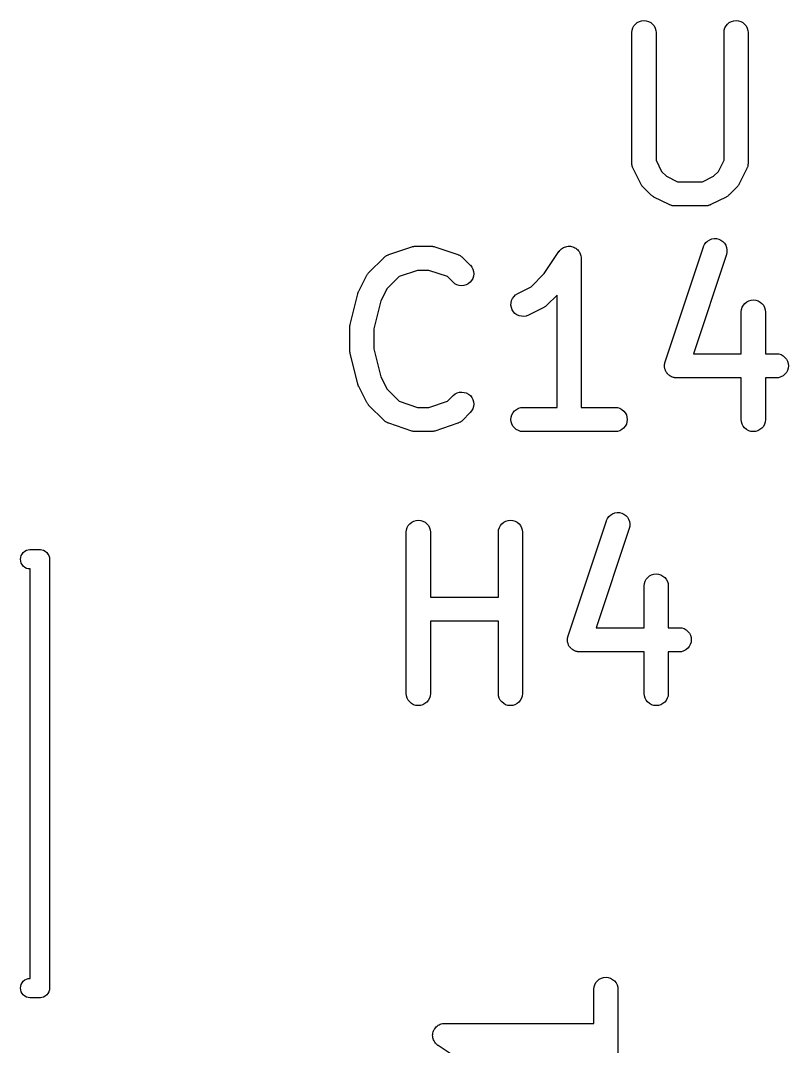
# Model space of a CAD drawing. Extents: x 116.8 to 159.2, y -137.5 to -92.6.
# Drawn here: x 143.82 to 148.59, y -130.89 to -124.53 of the extents above; entities that cross this region are included whole.
import ezdxf

# ---------------------------------------------------------------- set-up
doc = ezdxf.new("R2010")
doc.units = 0
doc.layers.add('BLACK', color=7, linetype='CONTINUOUS')

msp = doc.modelspace()

# ---------------------------------------------------------------- linework, layer by layer
at = {"layer": 'BLACK', "linetype": 'CONTINUOUS'}
for p, q in [((147.619, -124.573), (147.626, -124.56)), ((147.626, -124.56), (147.636, -124.549)), ((147.636, -124.549), (147.647, -124.54)), ((147.647, -124.54), (147.66, -124.533)), ((147.66, -124.533), (147.674, -124.529)), ((147.674, -124.529), (147.689, -124.527)), ((147.689, -124.527), (147.703, -124.529)), ((147.703, -124.529), (147.717, -124.533)), ((147.717, -124.533), (147.73, -124.54)), ((147.73, -124.54), (147.741, -124.55)), ((147.741, -124.55), (147.751, -124.561)), ((147.751, -124.561), (147.757, -124.574)), ((148.191, -124.573), (148.198, -124.56)), ((148.198, -124.56), (148.207, -124.549)), ((148.207, -124.549), (148.218, -124.54)), ((148.218, -124.54), (148.231, -124.533)), ((148.231, -124.533), (148.245, -124.529)), ((148.245, -124.529), (148.26, -124.527)), ((148.26, -124.527), (148.275, -124.529)), ((148.275, -124.529), (148.289, -124.533)), ((148.289, -124.533), (148.301, -124.54)), ((148.301, -124.54), (148.313, -124.55)), ((148.313, -124.55), (148.322, -124.561)), ((148.322, -124.561), (148.329, -124.574)), ((147.613, -124.601), (147.615, -124.587)), ((147.613, -124.602), (147.613, -124.601)), ((147.613, -125.412), (147.613, -124.602)), ((147.615, -124.587), (147.619, -124.573)), ((147.757, -124.574), (147.762, -124.588)), ((147.762, -124.588), (147.763, -124.602)), ((147.763, -124.602), (147.763, -125.394)), ((148.185, -124.601), (148.186, -124.587)), ((148.185, -124.602), (148.185, -124.601)), ((148.185, -125.394), (148.185, -124.602)), ((148.186, -124.587), (148.191, -124.573)), ((148.329, -124.574), (148.333, -124.588)), ((148.333, -124.588), (148.335, -124.602)), ((148.335, -124.602), (148.335, -125.412)), ((147.763, -125.394), (147.797, -125.463)), ((148.15, -125.463), (148.185, -125.394)), ((147.613, -125.414), (147.613, -125.412)), ((147.613, -125.416), (147.613, -125.414)), ((147.614, -125.421), (147.613, -125.416)), ((147.615, -125.426), (147.614, -125.421)), ((147.615, -125.429), (147.615, -125.426)), ((147.616, -125.431), (147.615, -125.429)), ((147.617, -125.436), (147.616, -125.431)), ((147.619, -125.44), (147.617, -125.436)), ((147.62, -125.442), (147.619, -125.44)), ((147.621, -125.445), (147.62, -125.442)), ((147.669, -125.541), (147.621, -125.445)), ((147.621, -125.445), (147.621, -125.445)), ((147.797, -125.463), (147.828, -125.493)), ((148.12, -125.493), (148.15, -125.463)), ((148.327, -125.445), (148.279, -125.541)), ((148.328, -125.441), (148.327, -125.443)), ((148.327, -125.443), (148.327, -125.445)), ((148.33, -125.437), (148.328, -125.441)), ((148.332, -125.432), (148.33, -125.437)), ((148.333, -125.427), (148.332, -125.43)), ((148.332, -125.43), (148.332, -125.432)), ((148.334, -125.417), (148.333, -125.422)), ((148.333, -125.422), (148.333, -125.427)), ((148.335, -125.413), (148.334, -125.415)), ((148.334, -125.415), (148.334, -125.417)), ((148.335, -125.412), (148.335, -125.413)), ((147.828, -125.493), (147.896, -125.527)), ((147.896, -125.527), (148.051, -125.527)), ((148.051, -125.527), (148.12, -125.493)), ((147.671, -125.544), (147.669, -125.541)), ((147.673, -125.548), (147.671, -125.544)), ((147.675, -125.55), (147.673, -125.548)), ((147.676, -125.553), (147.675, -125.55)), ((147.679, -125.556), (147.676, -125.553)), ((147.682, -125.559), (147.679, -125.556)), ((147.683, -125.56), (147.682, -125.559)), ((147.73, -125.608), (147.683, -125.56)), ((148.265, -125.56), (148.217, -125.608)), ((148.268, -125.557), (148.265, -125.56)), ((148.271, -125.554), (148.268, -125.557)), ((148.272, -125.551), (148.271, -125.554)), ((148.274, -125.549), (148.272, -125.551)), ((148.276, -125.545), (148.274, -125.549)), ((148.279, -125.542), (148.276, -125.545)), ((148.279, -125.541), (148.279, -125.542)), ((147.734, -125.61), (147.73, -125.608)), ((147.737, -125.613), (147.734, -125.61)), ((147.739, -125.615), (147.737, -125.613)), ((147.742, -125.617), (147.739, -125.615)), ((147.745, -125.619), (147.742, -125.617)), ((147.749, -125.621), (147.745, -125.619)), ((147.75, -125.622), (147.749, -125.621)), ((147.845, -125.669), (147.75, -125.622)), ((148.198, -125.622), (148.103, -125.669)), ((148.201, -125.62), (148.198, -125.622)), ((148.205, -125.618), (148.201, -125.62)), ((148.208, -125.616), (148.205, -125.618)), ((148.21, -125.614), (148.208, -125.616)), ((148.213, -125.611), (148.21, -125.614)), ((148.217, -125.609), (148.213, -125.611)), ((148.217, -125.608), (148.217, -125.609)), ((147.847, -125.67), (147.845, -125.669)), ((147.849, -125.671), (147.847, -125.67)), ((147.854, -125.673), (147.849, -125.671)), ((147.859, -125.675), (147.854, -125.673)), ((147.861, -125.675), (147.859, -125.675)), ((147.863, -125.676), (147.861, -125.675)), ((147.868, -125.676), (147.863, -125.676)), ((147.873, -125.677), (147.868, -125.676)), ((147.875, -125.677), (147.873, -125.677)), ((147.878, -125.677), (147.875, -125.677)), ((147.879, -125.677), (147.878, -125.677)), ((148.069, -125.677), (147.879, -125.677)), ((148.071, -125.677), (148.069, -125.677)), ((148.073, -125.677), (148.071, -125.677)), ((148.079, -125.676), (148.073, -125.677)), ((148.084, -125.676), (148.079, -125.676)), ((148.086, -125.675), (148.084, -125.676)), ((148.088, -125.675), (148.086, -125.675)), ((148.093, -125.673), (148.088, -125.675)), ((148.098, -125.672), (148.093, -125.673)), ((148.1, -125.671), (148.098, -125.672)), ((148.102, -125.67), (148.1, -125.671)), ((148.103, -125.669), (148.102, -125.67)), ((148.064, -125.917), (148.073, -125.905)), ((148.073, -125.905), (148.083, -125.895)), ((148.083, -125.895), (148.096, -125.887)), ((148.096, -125.887), (148.109, -125.882)), ((148.109, -125.882), (148.124, -125.88)), ((148.124, -125.88), (148.139, -125.88)), ((148.139, -125.88), (148.153, -125.884)), ((148.153, -125.884), (148.166, -125.89)), ((148.166, -125.89), (148.178, -125.898)), ((148.178, -125.898), (148.188, -125.909)), ((148.188, -125.909), (148.196, -125.921)), ((146.105, -125.979), (146.248, -125.931)), ((146.248, -125.931), (146.249, -125.931)), ((146.249, -125.931), (146.253, -125.93)), ((146.253, -125.93), (146.257, -125.929)), ((146.257, -125.929), (146.26, -125.929)), ((146.26, -125.929), (146.263, -125.928)), ((146.263, -125.928), (146.267, -125.928)), ((146.267, -125.928), (146.271, -125.927)), ((146.271, -125.927), (146.367, -125.927)), ((146.367, -125.927), (146.368, -125.927)), ((146.368, -125.927), (146.372, -125.928)), ((146.372, -125.928), (146.376, -125.928)), ((146.376, -125.928), (146.379, -125.929)), ((146.379, -125.929), (146.382, -125.929)), ((146.382, -125.929), (146.386, -125.93)), ((146.386, -125.93), (146.39, -125.931)), ((146.39, -125.931), (146.533, -125.979)), ((147.07, -126.097), (147.161, -125.961)), ((147.161, -125.961), (147.162, -125.96)), ((147.162, -125.96), (147.167, -125.954)), ((147.162, -125.96), (147.162, -125.96)), ((147.162, -125.96), (147.162, -125.96)), ((147.162, -125.96), (147.162, -125.96)), ((147.167, -125.954), (147.171, -125.949)), ((147.171, -125.949), (147.177, -125.944)), ((147.171, -125.949), (147.171, -125.949)), ((147.171, -125.949), (147.171, -125.949)), ((147.177, -125.944), (147.183, -125.94)), ((147.183, -125.94), (147.19, -125.936)), ((147.183, -125.94), (147.183, -125.94)), ((147.183, -125.94), (147.183, -125.94)), ((147.19, -125.936), (147.196, -125.933)), ((147.196, -125.933), (147.203, -125.931)), ((147.196, -125.933), (147.196, -125.933)), ((147.196, -125.933), (147.196, -125.933)), ((147.203, -125.931), (147.21, -125.929)), ((147.21, -125.929), (147.217, -125.928)), ((147.21, -125.929), (147.21, -125.929)), ((147.21, -125.929), (147.21, -125.929)), ((147.217, -125.928), (147.224, -125.927)), ((147.224, -125.927), (147.224, -125.927)), ((147.224, -125.927), (147.232, -125.928)), ((147.224, -125.927), (147.224, -125.927)), ((147.232, -125.928), (147.239, -125.929)), ((147.239, -125.929), (147.239, -125.929)), ((147.239, -125.929), (147.239, -125.929)), ((147.239, -125.929), (147.246, -125.931)), ((147.246, -125.931), (147.253, -125.933)), ((147.253, -125.933), (147.253, -125.933)), ((147.253, -125.933), (147.253, -125.933)), ((147.253, -125.933), (147.26, -125.937)), ((147.26, -125.937), (147.266, -125.94)), ((147.266, -125.94), (147.266, -125.94)), ((147.266, -125.94), (147.266, -125.94)), ((147.266, -125.94), (147.271, -125.945)), ((147.271, -125.945), (147.277, -125.95)), ((147.277, -125.95), (147.277, -125.95)), ((147.277, -125.95), (147.277, -125.95)), ((147.277, -125.95), (147.282, -125.956)), ((147.282, -125.956), (147.286, -125.961)), ((147.286, -125.961), (147.286, -125.961)), ((147.286, -125.961), (147.286, -125.961)), ((147.286, -125.961), (147.29, -125.968)), ((147.29, -125.968), (147.293, -125.974)), ((147.819, -126.645), (148.057, -125.931)), ((148.057, -125.931), (148.058, -125.93)), ((148.058, -125.93), (148.064, -125.917)), ((148.196, -125.921), (148.201, -125.935)), ((148.203, -125.964), (148.2, -125.978)), ((148.201, -125.935), (148.203, -125.95)), ((148.203, -125.95), (148.203, -125.964)), ((145.98, -126.092), (146.076, -125.997)), ((146.076, -125.996), (146.078, -125.995)), ((146.076, -125.997), (146.076, -125.996)), ((146.078, -125.995), (146.08, -125.993)), ((146.08, -125.993), (146.084, -125.99)), ((146.084, -125.99), (146.088, -125.987)), ((146.088, -125.987), (146.09, -125.986)), ((146.09, -125.986), (146.091, -125.985)), ((146.091, -125.985), (146.096, -125.983)), ((146.096, -125.983), (146.101, -125.98)), ((146.101, -125.98), (146.103, -125.98)), ((146.103, -125.98), (146.105, -125.979)), ((146.533, -125.979), (146.534, -125.979)), ((146.534, -125.979), (146.536, -125.98)), ((146.536, -125.98), (146.538, -125.981)), ((146.538, -125.981), (146.543, -125.983)), ((146.543, -125.983), (146.548, -125.985)), ((146.548, -125.985), (146.549, -125.987)), ((146.549, -125.987), (146.551, -125.988)), ((146.551, -125.988), (146.555, -125.991)), ((146.555, -125.991), (146.559, -125.994)), ((146.559, -125.994), (146.561, -125.996)), ((146.561, -125.996), (146.563, -125.997)), ((146.563, -125.997), (146.61, -126.045)), ((147.293, -125.974), (147.293, -125.974)), ((147.293, -125.974), (147.293, -125.974)), ((147.293, -125.974), (147.295, -125.981)), ((147.295, -125.981), (147.297, -125.988)), ((147.297, -125.988), (147.297, -125.988)), ((147.297, -125.988), (147.297, -125.988)), ((147.297, -125.988), (147.298, -125.995)), ((147.298, -125.995), (147.299, -126.002)), ((147.299, -126.002), (147.299, -126.927)), ((148.2, -125.978), (147.995, -126.594)), ((145.973, -126.101), (145.975, -126.098)), ((145.975, -126.098), (145.978, -126.095)), ((145.978, -126.095), (145.98, -126.092)), ((146.284, -126.077), (146.169, -126.116)), ((146.354, -126.077), (146.284, -126.077)), ((146.469, -126.116), (146.354, -126.077)), ((146.61, -126.045), (146.611, -126.045)), ((146.611, -126.045), (146.62, -126.057)), ((146.62, -126.057), (146.627, -126.07)), ((146.627, -126.07), (146.631, -126.084)), ((146.631, -126.084), (146.632, -126.098)), ((146.632, -126.098), (146.631, -126.113)), ((146.989, -126.179), (147.07, -126.097)), ((145.919, -126.207), (145.966, -126.112)), ((145.966, -126.112), (145.967, -126.111)), ((145.967, -126.111), (145.969, -126.107)), ((145.969, -126.107), (145.971, -126.104)), ((145.971, -126.104), (145.973, -126.101)), ((146.169, -126.116), (146.095, -126.19)), ((146.504, -126.151), (146.469, -126.116)), ((146.515, -126.16), (146.504, -126.151)), ((146.528, -126.167), (146.515, -126.16)), ((146.598, -126.16), (146.585, -126.167)), ((146.61, -126.151), (146.598, -126.16)), ((146.619, -126.14), (146.61, -126.151)), ((146.626, -126.127), (146.619, -126.14)), ((146.631, -126.113), (146.626, -126.127)), ((145.865, -126.413), (145.913, -126.222)), ((145.913, -126.221), (145.916, -126.214)), ((145.913, -126.222), (145.913, -126.221)), ((145.913, -126.221), (145.913, -126.221)), ((145.913, -126.221), (145.913, -126.221)), ((145.916, -126.214), (145.918, -126.208)), ((145.918, -126.208), (145.919, -126.207)), ((145.919, -126.207), (145.919, -126.207)), ((146.095, -126.19), (146.056, -126.267)), ((146.542, -126.171), (146.528, -126.167)), ((146.557, -126.173), (146.542, -126.171)), ((146.571, -126.171), (146.557, -126.173)), ((146.585, -126.167), (146.571, -126.171)), ((146.892, -126.229), (146.905, -126.221)), ((146.905, -126.221), (146.989, -126.179)), ((146.056, -126.267), (146.013, -126.44)), ((146.863, -126.293), (146.864, -126.278)), ((146.864, -126.278), (146.867, -126.264)), ((146.867, -126.264), (146.873, -126.251)), ((146.873, -126.251), (146.882, -126.239)), ((146.882, -126.239), (146.892, -126.229)), ((147.149, -126.231), (147.086, -126.294)), ((147.149, -126.927), (147.149, -126.231)), ((148.305, -126.293), (148.314, -126.282)), ((148.314, -126.282), (148.326, -126.273)), ((148.326, -126.273), (148.339, -126.266)), ((148.339, -126.266), (148.353, -126.262)), ((148.353, -126.262), (148.367, -126.261)), ((148.367, -126.261), (148.382, -126.262)), ((148.382, -126.262), (148.396, -126.267)), ((148.396, -126.267), (148.409, -126.274)), ((148.409, -126.274), (148.42, -126.283)), ((148.42, -126.283), (148.429, -126.294)), ((146.866, -126.307), (146.863, -126.293)), ((146.871, -126.321), (146.866, -126.307)), ((146.878, -126.334), (146.871, -126.321)), ((146.888, -126.344), (146.878, -126.334)), ((146.9, -126.353), (146.888, -126.344)), ((146.914, -126.359), (146.9, -126.353)), ((146.972, -126.355), (146.971, -126.356)), ((147.067, -126.308), (146.972, -126.355)), ((147.07, -126.305), (147.067, -126.308)), ((147.074, -126.303), (147.07, -126.305)), ((147.077, -126.301), (147.074, -126.303)), ((147.079, -126.3), (147.077, -126.301)), ((147.082, -126.297), (147.079, -126.3)), ((147.086, -126.294), (147.082, -126.297)), ((147.086, -126.294), (147.086, -126.294)), ((148.292, -126.335), (148.293, -126.32)), ((148.292, -126.336), (148.292, -126.335)), ((148.292, -126.594), (148.292, -126.336)), ((148.293, -126.32), (148.298, -126.306)), ((148.298, -126.306), (148.305, -126.293)), ((148.429, -126.294), (148.436, -126.307)), ((148.436, -126.307), (148.44, -126.321)), ((148.44, -126.321), (148.442, -126.336)), ((148.442, -126.336), (148.442, -126.594)), ((145.864, -126.421), (145.865, -126.415)), ((145.865, -126.414), (145.865, -126.413)), ((145.865, -126.415), (145.865, -126.414)), ((146.928, -126.362), (146.914, -126.359)), ((146.942, -126.363), (146.928, -126.362)), ((146.957, -126.361), (146.942, -126.363)), ((146.971, -126.356), (146.957, -126.361)), ((145.863, -126.427), (145.864, -126.421)), ((145.863, -126.429), (145.863, -126.427)), ((145.863, -126.43), (145.863, -126.429)), ((145.863, -126.431), (145.863, -126.43)), ((145.863, -126.574), (145.863, -126.431)), ((146.013, -126.44), (146.013, -126.565)), ((145.863, -126.575), (145.863, -126.574)), ((145.863, -126.576), (145.863, -126.575)), ((145.864, -126.582), (145.863, -126.576)), ((145.865, -126.588), (145.864, -126.582)), ((145.865, -126.59), (145.865, -126.588)), ((145.865, -126.591), (145.865, -126.59)), ((145.865, -126.592), (145.865, -126.591)), ((145.913, -126.782), (145.865, -126.592)), ((146.013, -126.565), (146.056, -126.738)), ((147.995, -126.594), (148.292, -126.594)), ((148.442, -126.594), (148.51, -126.594)), ((148.51, -126.594), (148.511, -126.594)), ((148.511, -126.594), (148.525, -126.596)), ((148.525, -126.596), (148.539, -126.6)), ((148.539, -126.6), (148.552, -126.607)), ((148.552, -126.607), (148.563, -126.617)), ((147.815, -126.669), (147.816, -126.664)), ((147.816, -126.671), (147.815, -126.669)), ((147.816, -126.66), (147.817, -126.657)), ((147.816, -126.664), (147.816, -126.66)), ((147.816, -126.674), (147.816, -126.671)), ((147.817, -126.654), (147.818, -126.65)), ((147.817, -126.657), (147.817, -126.654)), ((147.818, -126.65), (147.819, -126.645)), ((148.563, -126.617), (148.572, -126.628)), ((148.572, -126.628), (148.579, -126.641)), ((148.579, -126.641), (148.583, -126.655)), ((148.583, -126.655), (148.585, -126.67)), ((148.585, -126.67), (148.583, -126.684)), ((147.816, -126.679), (147.816, -126.674)), ((147.817, -126.683), (147.816, -126.679)), ((147.818, -126.686), (147.817, -126.683)), ((147.818, -126.689), (147.818, -126.686)), ((147.82, -126.693), (147.818, -126.689)), ((147.821, -126.697), (147.82, -126.693)), ((147.822, -126.7), (147.821, -126.697)), ((147.823, -126.702), (147.822, -126.7)), ((147.826, -126.706), (147.823, -126.702)), ((147.828, -126.71), (147.826, -126.706)), ((147.83, -126.712), (147.828, -126.71)), ((147.831, -126.715), (147.83, -126.712)), ((147.834, -126.718), (147.831, -126.715)), ((147.837, -126.722), (147.834, -126.718)), ((147.839, -126.723), (147.837, -126.722)), ((147.841, -126.725), (147.839, -126.723)), ((147.845, -126.728), (147.841, -126.725)), ((147.848, -126.731), (147.845, -126.728)), ((147.851, -126.732), (147.848, -126.731)), ((147.853, -126.734), (147.851, -126.732)), ((147.857, -126.736), (147.853, -126.734)), ((147.861, -126.738), (147.857, -126.736)), ((148.551, -126.732), (148.538, -126.738)), ((148.562, -126.722), (148.551, -126.732)), ((148.572, -126.711), (148.562, -126.722)), ((148.579, -126.698), (148.572, -126.711)), ((148.583, -126.684), (148.579, -126.698)), ((145.913, -126.783), (145.913, -126.782)), ((145.916, -126.79), (145.913, -126.783)), ((145.913, -126.783), (145.913, -126.783)), ((145.918, -126.796), (145.916, -126.79)), ((145.918, -126.797), (145.918, -126.796)), ((145.919, -126.798), (145.918, -126.797)), ((145.918, -126.797), (145.918, -126.797)), ((145.966, -126.893), (145.919, -126.798)), ((146.056, -126.738), (146.095, -126.815)), ((147.864, -126.739), (147.861, -126.738)), ((147.866, -126.74), (147.864, -126.739)), ((147.871, -126.741), (147.866, -126.74)), ((147.875, -126.742), (147.871, -126.741)), ((147.878, -126.743), (147.875, -126.742)), ((147.881, -126.743), (147.878, -126.743)), ((147.885, -126.744), (147.881, -126.743)), ((147.889, -126.744), (147.885, -126.744)), ((147.89, -126.744), (147.889, -126.744)), ((148.292, -126.744), (147.89, -126.744)), ((148.292, -127.002), (148.292, -126.744)), ((148.51, -126.744), (148.442, -126.744)), ((148.442, -126.744), (148.442, -127.002)), ((148.524, -126.743), (148.51, -126.744)), ((148.538, -126.738), (148.524, -126.743)), ((146.095, -126.815), (146.169, -126.889)), ((146.469, -126.889), (146.504, -126.854)), ((146.504, -126.854), (146.505, -126.853)), ((146.505, -126.853), (146.516, -126.844)), ((146.516, -126.844), (146.529, -126.838)), ((146.529, -126.838), (146.543, -126.833)), ((146.543, -126.833), (146.558, -126.832)), ((146.558, -126.832), (146.572, -126.834)), ((146.572, -126.834), (146.586, -126.838)), ((146.586, -126.838), (146.599, -126.845)), ((146.599, -126.845), (146.611, -126.854)), ((146.611, -126.854), (146.62, -126.866)), ((145.968, -126.897), (145.966, -126.893)), ((145.97, -126.9), (145.968, -126.897)), ((145.972, -126.903), (145.97, -126.9)), ((145.974, -126.905), (145.972, -126.903)), ((145.977, -126.909), (145.974, -126.905)), ((145.98, -126.912), (145.977, -126.909)), ((145.98, -126.913), (145.98, -126.912)), ((146.076, -127.008), (145.98, -126.913)), ((146.169, -126.889), (146.284, -126.927)), ((146.284, -126.927), (146.354, -126.927)), ((146.354, -126.927), (146.469, -126.889)), ((146.62, -126.866), (146.627, -126.879)), ((146.631, -126.922), (146.626, -126.936)), ((146.627, -126.879), (146.631, -126.893)), ((146.631, -126.893), (146.632, -126.907)), ((146.632, -126.907), (146.631, -126.922)), ((146.924, -126.929), (146.938, -126.927)), ((146.938, -126.927), (147.149, -126.927)), ((147.299, -126.927), (147.51, -126.927)), ((147.51, -126.927), (147.511, -126.927)), ((147.511, -126.927), (147.525, -126.929)), ((146.61, -126.96), (146.563, -127.008)), ((146.619, -126.949), (146.61, -126.96)), ((146.626, -126.936), (146.619, -126.949)), ((146.863, -127.002), (146.865, -126.987)), ((146.865, -126.987), (146.869, -126.973)), ((146.869, -126.973), (146.876, -126.96)), ((146.876, -126.96), (146.885, -126.949)), ((146.885, -126.949), (146.897, -126.94)), ((146.897, -126.94), (146.91, -126.933)), ((146.91, -126.933), (146.924, -126.929)), ((147.525, -126.929), (147.539, -126.933)), ((147.539, -126.933), (147.552, -126.94)), ((147.552, -126.94), (147.563, -126.95)), ((147.563, -126.95), (147.572, -126.961)), ((147.572, -126.961), (147.579, -126.974)), ((147.579, -126.974), (147.583, -126.988)), ((147.583, -126.988), (147.585, -127.003)), ((146.077, -127.009), (146.076, -127.008)), ((146.079, -127.011), (146.077, -127.009)), ((146.083, -127.014), (146.079, -127.011)), ((146.087, -127.017), (146.083, -127.014)), ((146.089, -127.018), (146.087, -127.017)), ((146.091, -127.019), (146.089, -127.018)), ((146.095, -127.022), (146.091, -127.019)), ((146.1, -127.024), (146.095, -127.022)), ((146.102, -127.025), (146.1, -127.024)), ((146.104, -127.026), (146.102, -127.025)), ((146.105, -127.026), (146.104, -127.026)), ((146.248, -127.074), (146.105, -127.026)), ((146.533, -127.026), (146.39, -127.074)), ((146.535, -127.025), (146.533, -127.026)), ((146.537, -127.024), (146.535, -127.025)), ((146.542, -127.022), (146.537, -127.024)), ((146.547, -127.02), (146.542, -127.022)), ((146.548, -127.019), (146.547, -127.02)), ((146.55, -127.018), (146.548, -127.019)), ((146.554, -127.014), (146.55, -127.018)), ((146.559, -127.012), (146.554, -127.014)), ((146.56, -127.01), (146.559, -127.012)), ((146.562, -127.009), (146.56, -127.01)), ((146.563, -127.008), (146.562, -127.009)), ((146.864, -127.016), (146.863, -127.002)), ((146.869, -127.03), (146.864, -127.016)), ((146.875, -127.043), (146.869, -127.03)), ((146.885, -127.055), (146.875, -127.043)), ((146.896, -127.064), (146.885, -127.055)), ((147.572, -127.044), (147.562, -127.056)), ((147.579, -127.031), (147.572, -127.044)), ((147.583, -127.017), (147.579, -127.031)), ((147.585, -127.003), (147.583, -127.017)), ((148.293, -127.017), (148.292, -127.002)), ((148.297, -127.031), (148.293, -127.017)), ((148.304, -127.044), (148.297, -127.031)), ((148.313, -127.055), (148.304, -127.044)), ((148.325, -127.065), (148.313, -127.055)), ((148.429, -127.045), (148.419, -127.056)), ((148.436, -127.032), (148.429, -127.045)), ((148.44, -127.018), (148.436, -127.032)), ((148.442, -127.003), (148.44, -127.018)), ((148.442, -127.002), (148.442, -127.003)), ((146.252, -127.074), (146.248, -127.074)), ((146.256, -127.076), (146.252, -127.074)), ((146.259, -127.076), (146.256, -127.076)), ((146.262, -127.077), (146.259, -127.076)), ((146.266, -127.077), (146.262, -127.077)), ((146.27, -127.077), (146.266, -127.077)), ((146.271, -127.077), (146.27, -127.077)), ((146.367, -127.077), (146.271, -127.077)), ((146.371, -127.077), (146.367, -127.077)), ((146.375, -127.077), (146.371, -127.077)), ((146.378, -127.076), (146.375, -127.077)), ((146.381, -127.076), (146.378, -127.076)), ((146.385, -127.075), (146.381, -127.076)), ((146.389, -127.074), (146.385, -127.075)), ((146.39, -127.074), (146.389, -127.074)), ((146.909, -127.071), (146.896, -127.064)), ((146.923, -127.076), (146.909, -127.071)), ((146.937, -127.077), (146.923, -127.076)), ((146.938, -127.077), (146.937, -127.077)), ((147.51, -127.077), (146.938, -127.077)), ((147.524, -127.076), (147.51, -127.077)), ((147.538, -127.072), (147.524, -127.076)), ((147.551, -127.065), (147.538, -127.072)), ((147.562, -127.056), (147.551, -127.065)), ((148.338, -127.072), (148.325, -127.065)), ((148.352, -127.076), (148.338, -127.072)), ((148.366, -127.077), (148.352, -127.076)), ((148.381, -127.076), (148.366, -127.077)), ((148.395, -127.072), (148.381, -127.076)), ((148.408, -127.065), (148.395, -127.072)), ((148.419, -127.056), (148.408, -127.065)), ((146.274, -127.629), (146.289, -127.627)), ((146.289, -127.627), (146.303, -127.629)), ((146.845, -127.629), (146.86, -127.627)), ((146.86, -127.627), (146.875, -127.629)), ((147.455, -127.63), (147.462, -127.617)), ((147.462, -127.617), (147.47, -127.605)), ((147.47, -127.605), (147.481, -127.595)), ((147.481, -127.595), (147.493, -127.587)), ((147.493, -127.587), (147.507, -127.582)), ((147.507, -127.582), (147.522, -127.58)), ((147.522, -127.58), (147.536, -127.58)), ((147.536, -127.58), (147.55, -127.584)), ((147.55, -127.584), (147.564, -127.59)), ((147.564, -127.59), (147.576, -127.598)), ((147.576, -127.598), (147.586, -127.609)), ((147.586, -127.609), (147.593, -127.621)), ((147.593, -127.621), (147.599, -127.635)), ((146.213, -127.701), (146.215, -127.687)), ((146.215, -127.687), (146.219, -127.673)), ((146.219, -127.673), (146.226, -127.66)), ((146.226, -127.66), (146.236, -127.649)), ((146.236, -127.649), (146.247, -127.64)), ((146.247, -127.64), (146.26, -127.633)), ((146.26, -127.633), (146.274, -127.629)), ((146.303, -127.629), (146.317, -127.633)), ((146.317, -127.633), (146.33, -127.64)), ((146.33, -127.64), (146.341, -127.65)), ((146.341, -127.65), (146.351, -127.661)), ((146.351, -127.661), (146.357, -127.674)), ((146.357, -127.674), (146.362, -127.688)), ((146.362, -127.688), (146.363, -127.702)), ((146.785, -127.701), (146.786, -127.687)), ((146.786, -127.687), (146.791, -127.673)), ((146.791, -127.673), (146.798, -127.66)), ((146.798, -127.66), (146.807, -127.649)), ((146.807, -127.649), (146.818, -127.64)), ((146.818, -127.64), (146.831, -127.633)), ((146.831, -127.633), (146.845, -127.629)), ((146.875, -127.629), (146.889, -127.633)), ((146.889, -127.633), (146.901, -127.64)), ((146.901, -127.64), (146.913, -127.65)), ((146.913, -127.65), (146.922, -127.661)), ((146.922, -127.661), (146.929, -127.674)), ((146.929, -127.674), (146.933, -127.688)), ((146.933, -127.688), (146.935, -127.702)), ((147.217, -128.345), (147.455, -127.631)), ((147.597, -127.678), (147.392, -128.294)), ((147.455, -127.631), (147.455, -127.63)), ((147.601, -127.664), (147.597, -127.678)), ((147.599, -127.635), (147.601, -127.65)), ((147.601, -127.65), (147.601, -127.664)), ((146.213, -127.702), (146.213, -127.701)), ((146.213, -128.702), (146.213, -127.702)), ((146.363, -127.702), (146.363, -128.104)), ((146.785, -127.702), (146.785, -127.701)), ((146.785, -128.104), (146.785, -127.702)), ((146.935, -127.702), (146.935, -128.702)), ((143.847, -127.82), (143.857, -127.814)), ((143.857, -127.814), (143.868, -127.811)), ((143.868, -127.811), (143.877, -127.81)), ((143.877, -127.81), (143.937, -127.81)), ((143.937, -127.81), (143.94, -127.81)), ((143.94, -127.81), (143.943, -127.81)), ((143.943, -127.81), (143.952, -127.811)), ((143.952, -127.811), (143.963, -127.814)), ((143.963, -127.814), (143.973, -127.82)), ((143.82, -127.87), (143.821, -127.858)), ((143.821, -127.882), (143.82, -127.87)), ((143.821, -127.858), (143.824, -127.847)), ((143.824, -127.893), (143.821, -127.882)), ((143.824, -127.847), (143.83, -127.837)), ((143.83, -127.837), (143.837, -127.827)), ((143.837, -127.827), (143.847, -127.82)), ((143.973, -127.82), (143.983, -127.827)), ((143.983, -127.827), (143.99, -127.837)), ((143.99, -127.837), (143.996, -127.847)), ((143.996, -127.847), (143.999, -127.858)), ((143.999, -127.858), (144, -127.87)), ((144, -127.87), (144, -127.873)), ((144, -127.873), (144, -130.527)), ((143.83, -127.903), (143.824, -127.893)), ((143.837, -127.913), (143.83, -127.903)), ((143.847, -127.92), (143.837, -127.913)), ((143.857, -127.926), (143.847, -127.92)), ((143.868, -127.929), (143.857, -127.926)), ((143.877, -127.93), (143.868, -127.929)), ((143.88, -127.93), (143.877, -127.93)), ((143.88, -130.47), (143.88, -127.93)), ((147.691, -128.02), (147.695, -128.006)), ((147.695, -128.006), (147.702, -127.993)), ((147.702, -127.993), (147.712, -127.982)), ((147.712, -127.982), (147.723, -127.973)), ((147.723, -127.973), (147.736, -127.966)), ((147.736, -127.966), (147.75, -127.962)), ((147.75, -127.962), (147.765, -127.961)), ((147.765, -127.961), (147.779, -127.962)), ((147.779, -127.962), (147.793, -127.967)), ((147.793, -127.967), (147.806, -127.974)), ((147.806, -127.974), (147.818, -127.983)), ((147.818, -127.983), (147.827, -127.994)), ((147.827, -127.994), (147.834, -128.007)), ((147.834, -128.007), (147.838, -128.021)), ((147.689, -128.035), (147.691, -128.02)), ((147.689, -128.036), (147.689, -128.035)), ((147.689, -128.294), (147.689, -128.036)), ((147.838, -128.021), (147.839, -128.036)), ((147.839, -128.036), (147.839, -128.294)), ((146.363, -128.104), (146.785, -128.104)), ((146.785, -128.254), (146.363, -128.254)), ((146.363, -128.254), (146.363, -128.702)), ((146.785, -128.702), (146.785, -128.254)), ((147.392, -128.294), (147.689, -128.294)), ((147.839, -128.294), (147.907, -128.294)), ((147.907, -128.294), (147.908, -128.294)), ((147.908, -128.294), (147.923, -128.296)), ((147.923, -128.296), (147.937, -128.3)), ((147.937, -128.3), (147.95, -128.307)), ((147.95, -128.307), (147.961, -128.317)), ((147.961, -128.317), (147.97, -128.328)), ((147.97, -128.328), (147.977, -128.341)), ((147.213, -128.369), (147.214, -128.364)), ((147.213, -128.371), (147.213, -128.369)), ((147.213, -128.374), (147.213, -128.371)), ((147.214, -128.379), (147.213, -128.374)), ((147.214, -128.357), (147.215, -128.354)), ((147.214, -128.36), (147.214, -128.357)), ((147.214, -128.364), (147.214, -128.36)), ((147.214, -128.383), (147.214, -128.379)), ((147.215, -128.386), (147.214, -128.383)), ((147.215, -128.354), (147.216, -128.35)), ((147.216, -128.389), (147.215, -128.386)), ((147.216, -128.35), (147.217, -128.345)), ((147.217, -128.393), (147.216, -128.389)), ((147.981, -128.384), (147.976, -128.398)), ((147.977, -128.341), (147.981, -128.355)), ((147.981, -128.355), (147.982, -128.37)), ((147.982, -128.37), (147.981, -128.384)), ((147.219, -128.397), (147.217, -128.393)), ((147.22, -128.4), (147.219, -128.397)), ((147.221, -128.402), (147.22, -128.4)), ((147.223, -128.406), (147.221, -128.402)), ((147.225, -128.41), (147.223, -128.406)), ((147.227, -128.412), (147.225, -128.41)), ((147.229, -128.415), (147.227, -128.412)), ((147.232, -128.418), (147.229, -128.415)), ((147.235, -128.422), (147.232, -128.418)), ((147.237, -128.423), (147.235, -128.422)), ((147.239, -128.425), (147.237, -128.423)), ((147.242, -128.428), (147.239, -128.425)), ((147.246, -128.431), (147.242, -128.428)), ((147.248, -128.432), (147.246, -128.431)), ((147.251, -128.434), (147.248, -128.432)), ((147.255, -128.436), (147.251, -128.434)), ((147.259, -128.438), (147.255, -128.436)), ((147.261, -128.439), (147.259, -128.438)), ((147.264, -128.44), (147.261, -128.439)), ((147.268, -128.441), (147.264, -128.44)), ((147.273, -128.442), (147.268, -128.441)), ((147.275, -128.443), (147.273, -128.442)), ((147.278, -128.443), (147.275, -128.443)), ((147.283, -128.444), (147.278, -128.443)), ((147.287, -128.444), (147.283, -128.444)), ((147.288, -128.444), (147.287, -128.444)), ((147.689, -128.444), (147.288, -128.444)), ((147.689, -128.702), (147.689, -128.444)), ((147.907, -128.444), (147.839, -128.444)), ((147.839, -128.444), (147.839, -128.702)), ((147.922, -128.443), (147.907, -128.444)), ((147.936, -128.438), (147.922, -128.443)), ((147.949, -128.432), (147.936, -128.438)), ((147.96, -128.422), (147.949, -128.432)), ((147.969, -128.411), (147.96, -128.422)), ((147.976, -128.398), (147.969, -128.411)), ((146.215, -128.717), (146.213, -128.702)), ((146.363, -128.703), (146.361, -128.718)), ((146.363, -128.702), (146.363, -128.703)), ((146.786, -128.717), (146.785, -128.702)), ((146.935, -128.703), (146.933, -128.718)), ((146.935, -128.702), (146.935, -128.703)), ((147.691, -128.717), (147.689, -128.702)), ((147.839, -128.703), (147.838, -128.718)), ((147.839, -128.702), (147.839, -128.703)), ((146.219, -128.731), (146.215, -128.717)), ((146.226, -128.744), (146.219, -128.731)), ((146.235, -128.755), (146.226, -128.744)), ((146.246, -128.765), (146.235, -128.755)), ((146.259, -128.772), (146.246, -128.765)), ((146.273, -128.776), (146.259, -128.772)), ((146.316, -128.772), (146.302, -128.776)), ((146.329, -128.765), (146.316, -128.772)), ((146.341, -128.756), (146.329, -128.765)), ((146.35, -128.745), (146.341, -128.756)), ((146.357, -128.732), (146.35, -128.745)), ((146.361, -128.718), (146.357, -128.732)), ((146.79, -128.731), (146.786, -128.717)), ((146.797, -128.744), (146.79, -128.731)), ((146.806, -128.755), (146.797, -128.744)), ((146.818, -128.765), (146.806, -128.755)), ((146.83, -128.772), (146.818, -128.765)), ((146.844, -128.776), (146.83, -128.772)), ((146.888, -128.772), (146.874, -128.776)), ((146.901, -128.765), (146.888, -128.772)), ((146.912, -128.756), (146.901, -128.765)), ((146.921, -128.745), (146.912, -128.756)), ((146.928, -128.732), (146.921, -128.745)), ((146.933, -128.718), (146.928, -128.732)), ((147.695, -128.731), (147.691, -128.717)), ((147.702, -128.744), (147.695, -128.731)), ((147.711, -128.755), (147.702, -128.744)), ((147.722, -128.765), (147.711, -128.755)), ((147.735, -128.772), (147.722, -128.765)), ((147.749, -128.776), (147.735, -128.772)), ((147.792, -128.772), (147.778, -128.776)), ((147.805, -128.765), (147.792, -128.772)), ((147.817, -128.756), (147.805, -128.765)), ((147.826, -128.745), (147.817, -128.756)), ((147.833, -128.732), (147.826, -128.745)), ((147.838, -128.718), (147.833, -128.732)), ((146.288, -128.777), (146.273, -128.776)), ((146.302, -128.776), (146.288, -128.777)), ((146.859, -128.777), (146.844, -128.776)), ((146.874, -128.776), (146.859, -128.777)), ((147.764, -128.777), (147.749, -128.776)), ((147.778, -128.776), (147.764, -128.777)), ((143.83, -130.497), (143.837, -130.487)), ((143.837, -130.487), (143.847, -130.48)), ((143.847, -130.48), (143.857, -130.474)), ((143.857, -130.474), (143.868, -130.471)), ((143.868, -130.471), (143.877, -130.47)), ((143.877, -130.47), (143.88, -130.47)), ((147.39, -130.496), (147.4, -130.485)), ((147.4, -130.485), (147.411, -130.475)), ((147.411, -130.475), (147.424, -130.469)), ((147.424, -130.469), (147.438, -130.464)), ((147.438, -130.464), (147.453, -130.463)), ((147.453, -130.463), (147.467, -130.465)), ((147.467, -130.465), (147.481, -130.469)), ((147.481, -130.469), (147.494, -130.476)), ((147.494, -130.476), (147.506, -130.485)), ((147.506, -130.485), (147.515, -130.497)), ((143.82, -130.53), (143.821, -130.518)), ((143.821, -130.542), (143.82, -130.53)), ((143.821, -130.518), (143.824, -130.507)), ((143.824, -130.553), (143.821, -130.542)), ((143.824, -130.507), (143.83, -130.497)), ((143.83, -130.563), (143.824, -130.553)), ((143.996, -130.553), (143.99, -130.563)), ((143.999, -130.542), (143.996, -130.553)), ((144, -130.53), (143.999, -130.542)), ((144, -130.527), (144, -130.53)), ((147.377, -130.537), (147.379, -130.523)), ((147.377, -130.538), (147.377, -130.537)), ((147.377, -130.749), (147.377, -130.538)), ((147.379, -130.523), (147.383, -130.509)), ((147.383, -130.509), (147.39, -130.496)), ((147.515, -130.497), (147.522, -130.51)), ((147.522, -130.51), (147.526, -130.524)), ((147.526, -130.524), (147.527, -130.538)), ((147.527, -130.538), (147.527, -131.11)), ((143.837, -130.573), (143.83, -130.563)), ((143.847, -130.58), (143.837, -130.573)), ((143.857, -130.586), (143.847, -130.58)), ((143.868, -130.589), (143.857, -130.586)), ((143.877, -130.59), (143.868, -130.589)), ((143.937, -130.59), (143.877, -130.59)), ((143.94, -130.59), (143.937, -130.59)), ((143.943, -130.59), (143.94, -130.59)), ((143.952, -130.589), (143.943, -130.59)), ((143.943, -130.59), (143.943, -130.59)), ((143.963, -130.586), (143.952, -130.589)), ((143.973, -130.58), (143.963, -130.586)), ((143.983, -130.573), (143.973, -130.58)), ((143.99, -130.563), (143.983, -130.573)), ((146.378, -130.816), (146.379, -130.809)), ((146.379, -130.809), (146.381, -130.802)), ((146.379, -130.809), (146.379, -130.809)), ((146.379, -130.809), (146.379, -130.809)), ((146.381, -130.802), (146.383, -130.795)), ((146.383, -130.795), (146.387, -130.788)), ((146.383, -130.795), (146.383, -130.795)), ((146.383, -130.795), (146.383, -130.795)), ((146.387, -130.788), (146.39, -130.782)), ((146.39, -130.782), (146.395, -130.776)), ((146.39, -130.782), (146.39, -130.782)), ((146.39, -130.782), (146.39, -130.782)), ((146.395, -130.776), (146.4, -130.771)), ((146.4, -130.771), (146.405, -130.766)), ((146.4, -130.771), (146.4, -130.771)), ((146.4, -130.771), (146.4, -130.771)), ((146.405, -130.766), (146.411, -130.761)), ((146.411, -130.761), (146.418, -130.758)), ((146.411, -130.761), (146.411, -130.761)), ((146.411, -130.761), (146.411, -130.761)), ((146.418, -130.758), (146.424, -130.754)), ((146.424, -130.754), (146.431, -130.752)), ((146.424, -130.754), (146.424, -130.754)), ((146.424, -130.754), (146.424, -130.754)), ((146.431, -130.752), (146.438, -130.75)), ((146.438, -130.75), (146.438, -130.75)), ((146.438, -130.75), (146.438, -130.75)), ((146.438, -130.75), (146.445, -130.75)), ((146.445, -130.75), (146.452, -130.749)), ((146.452, -130.749), (147.377, -130.749)), ((146.377, -130.823), (146.378, -130.816)), ((146.378, -130.831), (146.377, -130.823)), ((146.377, -130.823), (146.377, -130.823)), ((146.377, -130.823), (146.377, -130.823)), ((146.379, -130.838), (146.378, -130.831)), ((146.381, -130.845), (146.379, -130.838)), ((146.379, -130.838), (146.379, -130.838)), ((146.379, -130.838), (146.379, -130.838)), ((146.383, -130.852), (146.381, -130.845)), ((146.386, -130.858), (146.383, -130.852)), ((146.383, -130.852), (146.383, -130.852)), ((146.383, -130.852), (146.383, -130.852)), ((146.39, -130.865), (146.386, -130.858)), ((146.394, -130.871), (146.39, -130.865)), ((146.39, -130.865), (146.39, -130.865)), ((146.39, -130.865), (146.39, -130.865)), ((146.399, -130.876), (146.394, -130.871)), ((146.404, -130.881), (146.399, -130.876)), ((146.399, -130.876), (146.399, -130.876)), ((146.399, -130.876), (146.399, -130.876)), ((146.41, -130.886), (146.404, -130.881)), ((146.411, -130.886), (146.41, -130.886)), ((146.41, -130.886), (146.41, -130.886)), ((146.41, -130.886), (146.41, -130.886)), ((146.41, -130.886), (146.41, -130.886)), ((146.547, -130.977), (146.411, -130.886))]:
    msp.add_line(p, q, dxfattribs=at)

doc.saveas('drawing.dxf')
